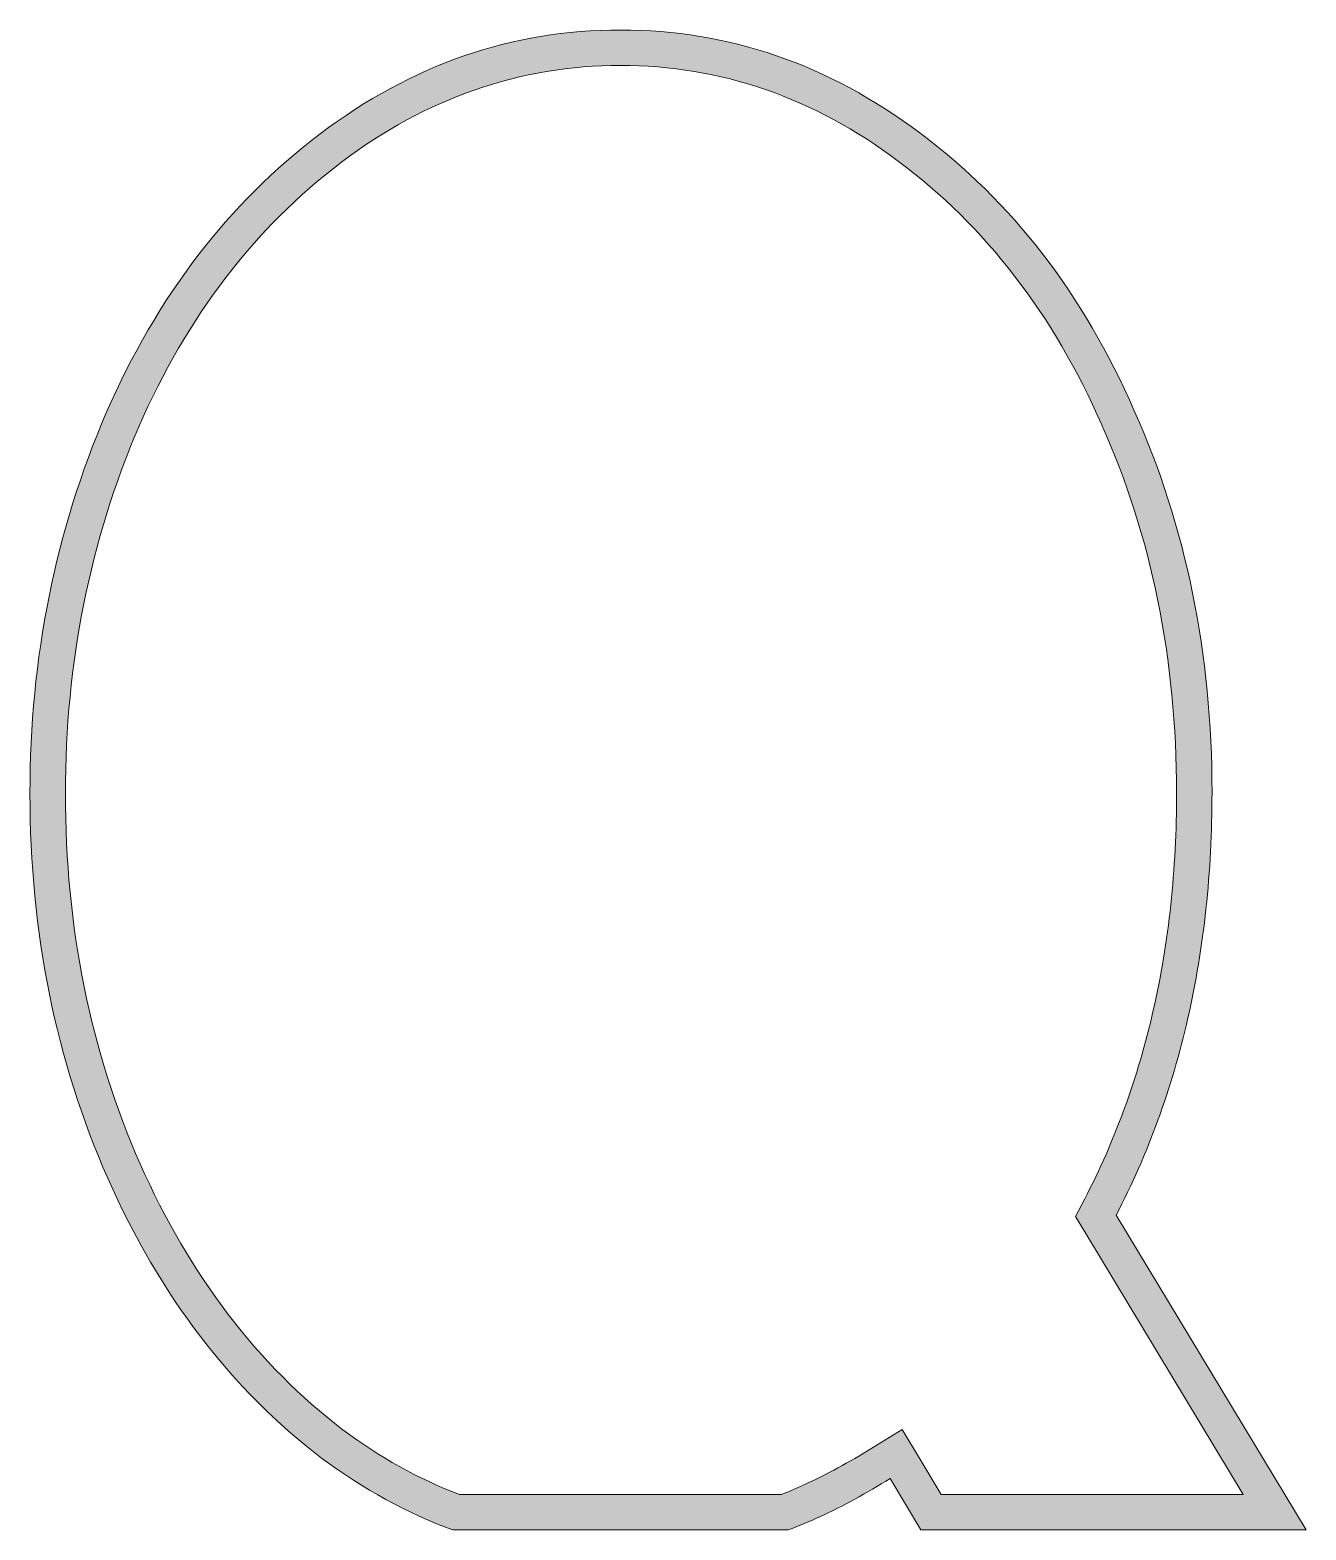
# Model space of a CAD drawing. Header units: millimetres. Extents: x 20 to 678, y -311 to -35.
# Drawn here: x 20.2 to 128.3, y -310.9 to -183.9 of the extents above; entities that cross this region are included whole.
import ezdxf

# ---------------------------------------------------------------- set-up
doc = ezdxf.new("R2010")
doc.units = ezdxf.units.MM
doc.header["$MEASUREMENT"] = 0
doc.layers.add('Layer 6', color=7, linetype='Continuous')

msp = doc.modelspace()

# ---------------------------------------------------------------- hatches: boundary and pattern name
at = {"layer": 'Layer 6'}
h = msp.add_hatch(color=2, dxfattribs=at)
h.dxf.hatch_style = 2
edge = h.paths.add_edge_path()
edge.add_spline(control_points=[(70.25, -183.86), (61.04, -183.86), (52.56, -186.79), (44.8, -192.66), (37.04, -198.53), (31.01, -206.4), (26.7, -216.27), (22.4, -226.25), (20.24, -237), (20.24, -248.51), (20.24, -260.3), (22.44, -271.16), (26.83, -281.08), (31.26, -291.06), (37.3, -298.96), (44.93, -304.77), (48.48, -307.42), (52.19, -309.43), (56.05, -310.86), (56.05, -310.86), (84.43, -310.86), (84.43, -310.86), (85.34, -310.51), (86.25, -310.13), (87.17, -309.71), (89.06, -308.83), (91.04, -307.76), (93.08, -306.5), (93.08, -306.5), (95.67, -310.86), (95.67, -310.86), (95.67, -310.86), (128.28, -310.86), (128.28, -310.86), (128.28, -310.86), (112.2, -284.21), (112.2, -284.21), (114.89, -279.05), (116.91, -273.49), (118.28, -267.51), (119.64, -261.53), (120.32, -255.17), (120.32, -248.43), (120.32, -236.69), (118.13, -225.92), (113.74, -216.1), (109.43, -206.23), (103.38, -198.39), (95.58, -192.58), (87.86, -186.77), (79.42, -183.86), (70.25, -183.86), (70.25, -183.86), (70.25, -183.86), (70.25, -183.86)], knot_values=[0, 0, 0, 0, 1, 1, 1, 2, 2, 2, 3, 3, 3, 4, 4, 4, 5, 5, 5, 6, 6, 6, 7, 7, 7, 8, 8, 8, 9, 9, 9, 10, 10, 10, 11, 11, 11, 12, 12, 12, 13, 13, 13, 14, 14, 14, 15, 15, 15, 16, 16, 16, 17, 17, 17, 18, 18, 18, 18], degree=3, periodic=1)
edge = h.paths.add_edge_path()
edge.add_spline(control_points=[(70.25, -186.86), (78.71, -186.86), (86.62, -189.59), (93.78, -194.98), (101.12, -200.45), (106.91, -207.96), (110.99, -217.3), (110.99, -217.3), (110.99, -217.32), (110.99, -217.32), (110.99, -217.32), (111, -217.33), (111, -217.33), (115.2, -226.71), (117.32, -237.18), (117.32, -248.43), (117.32, -254.92), (116.66, -261.11), (115.35, -266.84), (114.05, -272.55), (112.1, -277.92), (109.54, -282.82), (109.54, -282.82), (108.76, -284.31), (108.76, -284.31), (108.76, -284.31), (109.63, -285.76), (109.63, -285.76), (109.63, -285.76), (122.96, -307.86), (122.96, -307.86), (122.96, -307.86), (97.38, -307.86), (97.38, -307.86), (97.38, -307.86), (95.66, -304.97), (95.66, -304.97), (95.66, -304.97), (94.1, -302.34), (94.1, -302.34), (94.1, -302.34), (91.51, -303.94), (91.51, -303.94), (89.57, -305.14), (87.69, -306.16), (85.91, -306.98), (85.24, -307.29), (84.56, -307.58), (83.86, -307.86), (83.86, -307.86), (56.6, -307.86), (56.6, -307.86), (53.15, -306.53), (49.83, -304.68), (46.73, -302.37), (39.55, -296.9), (33.78, -289.33), (29.57, -279.87), (25.37, -270.38), (23.24, -259.82), (23.24, -248.51), (23.24, -237.46), (25.34, -227.01), (29.45, -217.47), (33.53, -208.12), (39.3, -200.58), (46.61, -195.05), (53.8, -189.62), (61.75, -186.86), (70.25, -186.86)], knot_values=[0, 0, 0, 0, 0.352778, 0.352778, 0.352778, 0.705556, 0.705556, 0.705556, 1.058333, 1.058333, 1.058333, 1.411111, 1.411111, 1.411111, 1.763889, 1.763889, 1.763889, 2.116667, 2.116667, 2.116667, 2.469444, 2.469444, 2.469444, 2.822222, 2.822222, 2.822222, 3.175, 3.175, 3.175, 3.527778, 3.527778, 3.527778, 3.880556, 3.880556, 3.880556, 4.233333, 4.233333, 4.233333, 4.586111, 4.586111, 4.586111, 4.938889, 4.938889, 4.938889, 5.291667, 5.291667, 5.291667, 5.644444, 5.644444, 5.644444, 5.997222, 5.997222, 5.997222, 6.35, 6.35, 6.35, 6.702778, 6.702778, 6.702778, 7.055556, 7.055556, 7.055556, 7.408333, 7.408333, 7.408333, 7.761111, 7.761111, 7.761111, 8.113889, 8.113889, 8.113889, 8.113889], degree=3, periodic=0)
edge.add_line((70.25, -186.86), (70.25, -186.86))

# ---------------------------------------------------------------- linework, layer by layer
at = {"layer": 'Layer 6', "lineweight": 0}
for points, knots in [([(70.25, -183.86), (61.04, -183.86), (52.56, -186.79), (44.8, -192.66), (37.04, -198.53), (31.01, -206.4), (26.7, -216.27), (22.4, -226.25), (20.24, -237), (20.24, -248.51), (20.24, -260.3), (22.44, -271.16), (26.83, -281.08), (31.26, -291.06), (37.3, -298.96), (44.93, -304.77), (48.48, -307.42), (52.19, -309.43), (56.05, -310.86), (56.05, -310.86), (84.43, -310.86), (84.43, -310.86), (85.34, -310.51), (86.25, -310.13), (87.17, -309.71), (89.06, -308.83), (91.04, -307.76), (93.08, -306.5), (93.08, -306.5), (95.67, -310.86), (95.67, -310.86), (95.67, -310.86), (128.28, -310.86), (128.28, -310.86), (128.28, -310.86), (112.2, -284.21), (112.2, -284.21), (114.89, -279.05), (116.91, -273.49), (118.28, -267.51), (119.64, -261.53), (120.32, -255.17), (120.32, -248.43), (120.32, -236.69), (118.13, -225.92), (113.74, -216.1), (109.43, -206.23), (103.38, -198.39), (95.58, -192.58), (87.86, -186.77), (79.42, -183.86), (70.25, -183.86), (70.25, -183.86), (70.25, -183.86), (70.25, -183.86)], [0, 0, 0, 0, 1, 1, 1, 2, 2, 2, 3, 3, 3, 4, 4, 4, 5, 5, 5, 6, 6, 6, 7, 7, 7, 8, 8, 8, 9, 9, 9, 10, 10, 10, 11, 11, 11, 12, 12, 12, 13, 13, 13, 14, 14, 14, 15, 15, 15, 16, 16, 16, 17, 17, 17, 18, 18, 18, 18]), ([(70.25, -186.86), (78.71, -186.86), (86.62, -189.59), (93.78, -194.98), (101.12, -200.45), (106.91, -207.96), (110.99, -217.3), (110.99, -217.3), (110.99, -217.32), (110.99, -217.32), (110.99, -217.32), (111, -217.33), (111, -217.33), (115.2, -226.71), (117.32, -237.18), (117.32, -248.43), (117.32, -254.92), (116.66, -261.11), (115.35, -266.84), (114.05, -272.55), (112.1, -277.92), (109.54, -282.82), (109.54, -282.82), (108.76, -284.31), (108.76, -284.31), (108.76, -284.31), (109.63, -285.76), (109.63, -285.76), (109.63, -285.76), (122.96, -307.86), (122.96, -307.86), (122.96, -307.86), (97.38, -307.86), (97.38, -307.86), (97.38, -307.86), (95.66, -304.97), (95.66, -304.97), (95.66, -304.97), (94.1, -302.34), (94.1, -302.34), (94.1, -302.34), (91.51, -303.94), (91.51, -303.94), (89.57, -305.14), (87.69, -306.16), (85.91, -306.98), (85.24, -307.29), (84.56, -307.58), (83.86, -307.86), (83.86, -307.86), (56.6, -307.86), (56.6, -307.86), (53.15, -306.53), (49.83, -304.68), (46.73, -302.37), (39.55, -296.9), (33.78, -289.33), (29.57, -279.87), (25.37, -270.38), (23.24, -259.82), (23.24, -248.51), (23.24, -237.46), (25.34, -227.01), (29.45, -217.47), (33.53, -208.12), (39.3, -200.58), (46.61, -195.05), (53.8, -189.62), (61.75, -186.86), (70.25, -186.86)], [0, 0, 0, 0, 1, 1, 1, 2, 2, 2, 3, 3, 3, 4, 4, 4, 5, 5, 5, 6, 6, 6, 7, 7, 7, 8, 8, 8, 9, 9, 9, 10, 10, 10, 11, 11, 11, 12, 12, 12, 13, 13, 13, 14, 14, 14, 15, 15, 15, 16, 16, 16, 17, 17, 17, 18, 18, 18, 19, 19, 19, 20, 20, 20, 21, 21, 21, 22, 22, 22, 23, 23, 23, 23])]:
    msp.add_open_spline(points, degree=3, knots=knots, dxfattribs=at)

doc.saveas('drawing.dxf')
